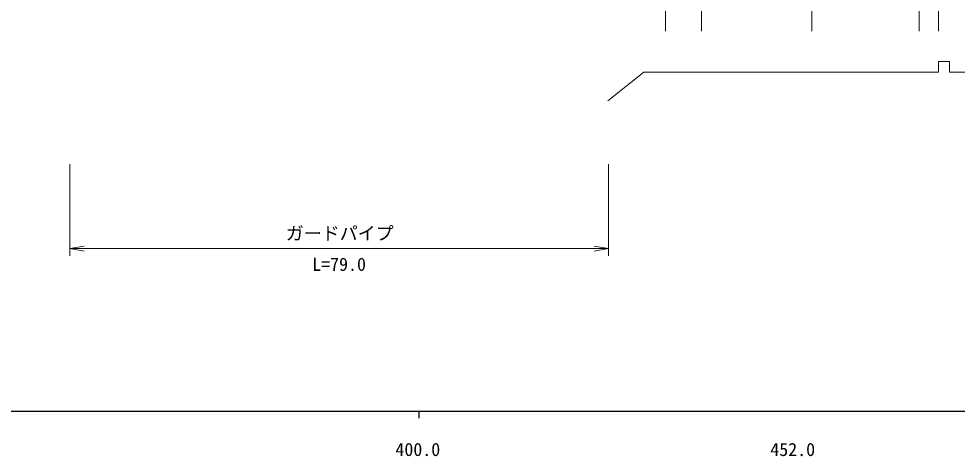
# Model space of a CAD drawing. Units: millimetres, scale not verified. Extents: x 40000 to 680000, y 20000 to 380000.
# Drawn here: x 412323 to 542891, y 198715 to 259620 of the extents above; entities that cross this region are included whole.
import ezdxf
from ezdxf.enums import TextEntityAlignment as Align

# ---------------------------------------------------------------- set-up
doc = ezdxf.new("R2010")
doc.units = ezdxf.units.MM
doc.header["$LTSCALE"] = 1000
for name, color, linetype, lineweight in [('M-STR-HTXT', 7, 'Continuous', 13), ('M-TTL-BAND', 7, 'Continuous', 25), ('M-WORK', 1, 'Continuous', 13)]:
    doc.layers.add(name, color=color, linetype=linetype, lineweight=lineweight)
doc.styles.add('ＭＳ ゴシック', font='')
doc.styles.get('ＭＳ ゴシック').set_extended_font_data('MS Gothic')

# ---------------------------------------------------------------- blocks, each defined once
blk = doc.blocks.new('open_arrow')
at = {"color": 0, "linetype": 'Continuous', "lineweight": -2}
blk.add_lwpolyline([(7.5, 1.25), (0, 0), (7.5, -1.25)], dxfattribs=at)

msp = doc.modelspace()

# ---------------------------------------------------------------- linework, layer by layer
at = {"layer": 'M-STR-HTXT'}
for p, q in [((502295, 257871), (502295, 271231)), ((507295, 257871), (507295, 266231)), ((522673, 257871), (522673, 266231)), ((537615, 257871), (537615, 266231)), ((540294, 257871), (540291, 266231)), ((419412, 239393), (419412, 226614)), ((494365, 239393), (494365, 226614)), ((419412, 227614), (494365, 227614))]:
    msp.add_line(p, q, dxfattribs=at)
at = {"layer": 'M-TTL-BAND'}
for p, q in [((40000, 205000), (579000, 205000)), ((468000, 205000), (468000, 204000))]:
    msp.add_line(p, q, dxfattribs=at)
at = {"layer": 'M-WORK'}
for p, q in [((540295, 252182), (540295, 253674)), ((540295, 253674), (541804, 253674)), ((541804, 253674), (541804, 252195)), ((494295, 248182), (499295, 252182)), ((499295, 252182), (540295, 252182)), ((541804, 252195), (557582, 252195))]:
    msp.add_line(p, q, dxfattribs=at)

# ---------------------------------------------------------------- block references
at = {"layer": 'M-STR-HTXT', "xscale": 267, "yscale": 267}
msp.add_blockref('open_arrow', (419412, 227614), dxfattribs=at)
at = {"layer": 'M-STR-HTXT', "xscale": 267, "yscale": 267, "rotation": 180}
msp.add_blockref('open_arrow', (494365, 227614), dxfattribs=at)

# ---------------------------------------------------------------- texts
at = {"layer": 'M-STR-HTXT', "style": 'ＭＳ ゴシック'}
msp.add_text('ガードパイプ', height=1833, dxfattribs=at).set_placement((456973, 229750), align=Align.MIDDLE_CENTER)
msp.add_text('L=79.0', height=1833, dxfattribs=at).set_placement((456889, 223973), align=Align.BOTTOM_CENTER)
at = {"layer": 'M-TTL-BAND', "style": 'ＭＳ ゴシック'}
for s, p in [('400.0', (467844, 198195)), ('452.0', (520000, 198195))]:
    msp.add_text(s, height=1833, dxfattribs=at).set_placement(p, align=Align.BOTTOM_CENTER)

doc.saveas('drawing.dxf')
